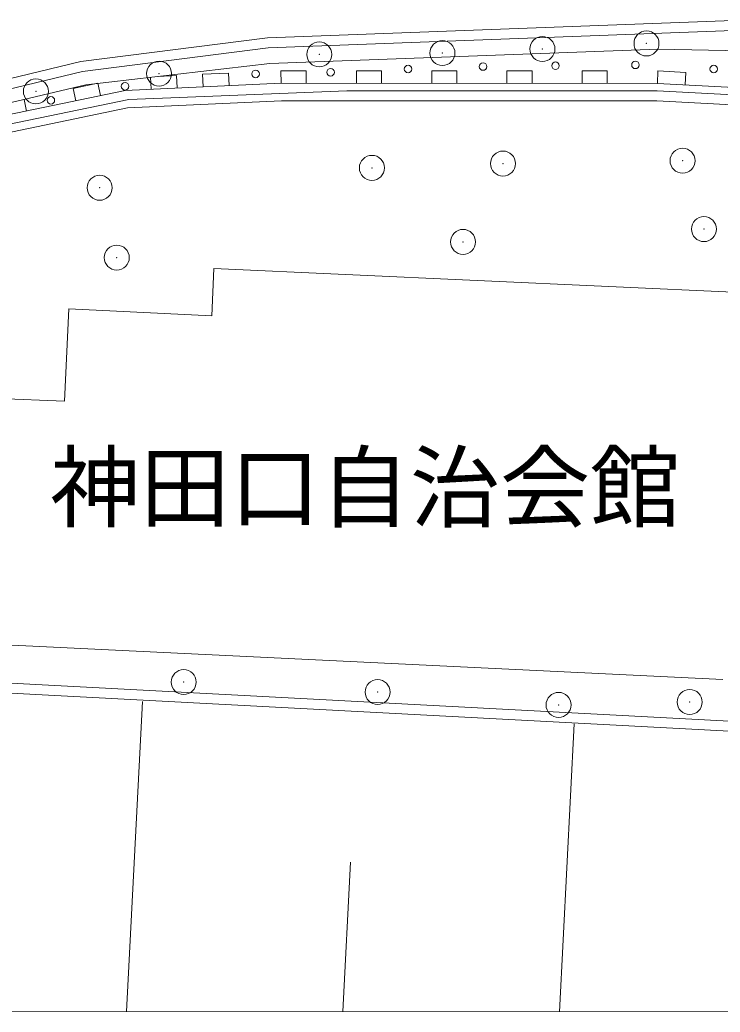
# Model space of a CAD drawing. Units: millimetres, scale not verified. Extents: x 40000 to 680000, y 20000 to 380000.
# Drawn here: x 80312 to 94322, y 246903 to 266763 of the extents above; entities that cross this region are included whole.
import ezdxf
from ezdxf.enums import TextEntityAlignment as Align

# ---------------------------------------------------------------- set-up
doc = ezdxf.new("R2010")
doc.units = ezdxf.units.MM
doc.header["$LTSCALE"] = 1000
doc.header["$PDMODE"] = 32
doc.header["$PDSIZE"] = 500
doc.layers.add('M-BGD', color=7, linetype='Continuous', lineweight=13)
doc.styles.add('ＭＳ ゴシック', font='')
doc.styles.get('ＭＳ ゴシック').set_extended_font_data('MS Gothic')

msp = doc.modelspace()

# ---------------------------------------------------------------- linework, layer by layer
at = {"layer": 'M-BGD'}
for p, q in [((94859, 266763), (85265, 266401)), ((94848, 266562), (85282, 266202)), ((81529, 265929), (85265, 266401)), ((81565, 265732), (85282, 266202)), ((93084, 266173), (85313, 265891)), ((93084, 266173), (94799, 266141)), ((81529, 265929), (74259, 264166)), ((81565, 265732), (74306, 263972)), ((85313, 265891), (81633, 265465)), ((85533, 265745), (86041, 265745)), ((85538, 265495), (85533, 265745)), ((86040, 265495), (86041, 265745)), ((87044, 265494), (87045, 265744)), ((87045, 265744), (87547, 265744)), ((87547, 265494), (87547, 265744)), ((88551, 265493), (88551, 265743)), ((88551, 265743), (89053, 265743)), ((89053, 265493), (89053, 265743)), ((90057, 265492), (90057, 265742)), ((90057, 265742), (90559, 265742)), ((90559, 265492), (90559, 265742)), ((91563, 265741), (92065, 265741)), ((91563, 265491), (91563, 265741)), ((92065, 265491), (92065, 265741)), ((93069, 265490), (93076, 265740)), ((93076, 265740), (93633, 265711)), ((82940, 265376), (82929, 265615)), ((83078, 265632), (83448, 265649)), ((83460, 265400), (83448, 265649)), ((83968, 265673), (84488, 265697)), ((83979, 265424), (83968, 265673)), ((84499, 265447), (84488, 265697)), ((93620, 265461), (93633, 265711)), ((74514, 263771), (81633, 265465)), ((74519, 263698), (82420, 265352)), ((81875, 265493), (81381, 265390)), ((81433, 265145), (81381, 265390)), ((81927, 265248), (81875, 265493)), ((82420, 265352), (85538, 265495)), ((82491, 265170), (86854, 265344)), ((85538, 265495), (93069, 265490)), ((86854, 265344), (93065, 265340)), ((93065, 265340), (94708, 265253)), ((93069, 265490), (94723, 265402)), ((74682, 263553), (82491, 265170)), ((80445, 264938), (80396, 265171)), ((82465, 265004), (85546, 265145)), ((85546, 265145), (93059, 265140)), ((93059, 265140), (94689, 265054)), ((74591, 263355), (82465, 265004)), ((84194, 261787), (84151, 260838)), ((94730, 261305), (84194, 261787)), ((81293, 260978), (81203, 259130)), ((84151, 260838), (81293, 260978)), ((72627, 259496), (81203, 259130)), ((94376, 253561), (72404, 254620)), ((70318, 254006), (102589, 252301)), ((70308, 253806), (102578, 252102)), ((82447, 246917), (82766, 253121)), ((91106, 246910), (91403, 252676)), ((86776, 246914), (86930, 249906)), ((99339, 246903), (75448, 246923))]:
    msp.add_line(p, q, dxfattribs=at)
for centre in [(92628, 265861), (85029, 265680), (86529, 265713), (88079, 265779), (89579, 265828), (91029, 265845), (94194, 265779), (82417, 265433), (80933, 265152)]:
    msp.add_circle(centre, 75, dxfattribs=at)
for p in [(92849, 266290), (88767, 266098), (90767, 266180), (86302, 266071), (83097, 265687), (80632, 265331), (93570, 263944), (87355, 263801), (89978, 263887), (81909, 263402), (93998, 262575), (89179, 262319), (82251, 262005), (83591, 253509), (87469, 253310), (91090, 253053), (93713, 253110)]:
    msp.add_point(p, dxfattribs=at)

# ---------------------------------------------------------------- texts
at = {"layer": 'M-BGD', "style": 'ＭＳ ゴシック'}
msp.add_text('神田口自治会館', height=1320, dxfattribs=at).set_placement((80916, 256352), align=Align.BOTTOM_LEFT)

doc.saveas('drawing.dxf')
